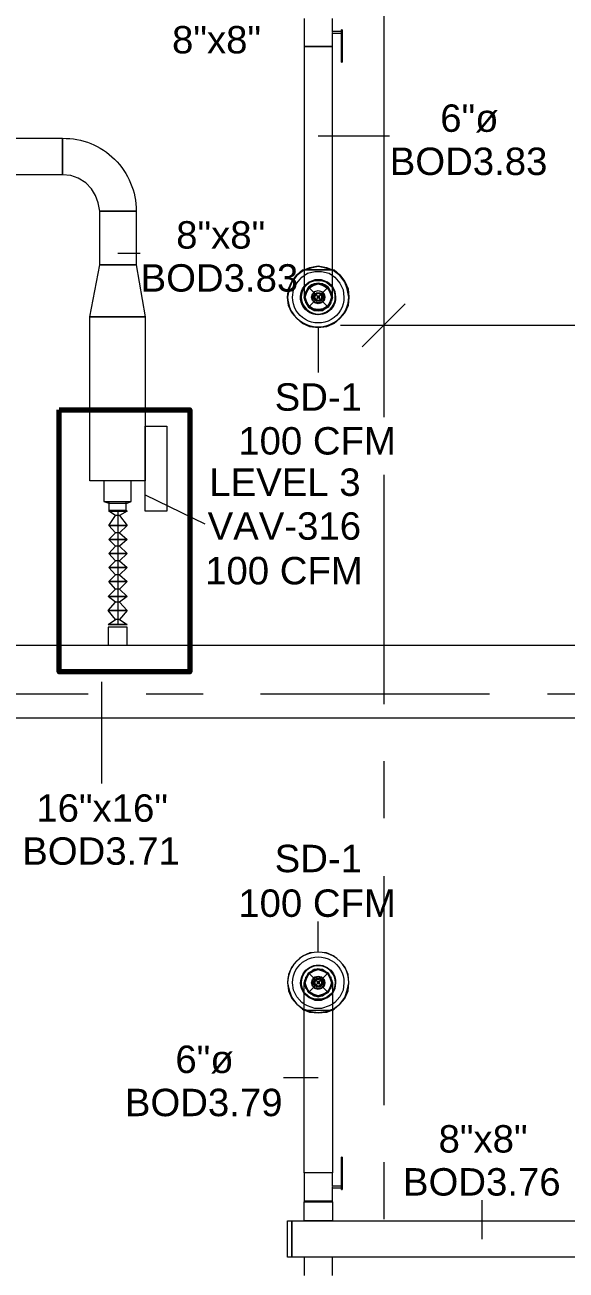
# Model space of a CAD drawing. Header units: metres. Extents: x -2 to 237, y -8 to 52.
# Drawn here: x 42.42 to 45.42, y 39.65 to 46.55 of the extents above; entities that cross this region are included whole.
import ezdxf

# ---------------------------------------------------------------- set-up
doc = ezdxf.new("R2010")
doc.units = ezdxf.units.M
doc.layers.add('HVAC - Ductos', color=5, linetype='Continuous', lineweight=0)
doc.layers.add('PDF3_Text', color=7, linetype='Continuous', lineweight=0)
doc.layers.add('PDF3_Geometry', color=7, linetype='Continuous', lineweight=0, true_color=0xaaaaaa)
doc.styles.add('PDF Helvetica', font='')
doc.styles.get('PDF Helvetica').set_extended_font_data('Helvetica')

msp = doc.modelspace()

# ---------------------------------------------------------------- linework, layer by layer
at = {"layer": 'HVAC - Ductos', "lineweight": 0}
for points in [[(43.9685, 46.5864), (43.9685, 46.4305), (43.9685, 45.193), (43.9731, 45.193), (43.9823, 45.193), (43.9915, 45.193), (44.0098, 45.193), (44.0281, 45.193), (44.0464, 45.193), (44.0648, 45.193), (44.0831, 45.193), (44.1015, 45.193), (44.1106, 45.193), (44.1198, 45.193), (44.1244, 45.193), (44.1244, 46.4305), (44.1244, 46.5038), (44.1748, 46.5038)], [(44.1748, 46.5084), (44.1748, 46.513), (44.1244, 46.513), (44.1244, 46.5864)], [(44.1244, 46.5084), (44.1244, 46.513)], [(44.1794, 46.5222), (44.1748, 46.5222)], [(44.1748, 46.3572), (44.1748, 46.5084), (44.1748, 46.513), (44.1748, 46.5176), (44.1748, 46.5222), (44.1748, 46.5176), (44.1748, 46.513)], [(44.1794, 46.5084), (44.1794, 46.513), (44.1794, 46.5176), (44.1794, 46.5222), (44.1794, 46.5176), (44.1794, 46.513), (44.1794, 46.5084), (44.1794, 46.3572)], [(44.1748, 46.3434), (44.1794, 46.3434)], [(44.0464, 45.9355), (44.4406, 45.9355)], [(42.9372, 45.2846), (43.061, 45.2846)], [(43.9685, 45.193), (44.0006, 45.2068), (44.0464, 45.2159), (44.0923, 45.2068), (44.1244, 45.193)], [(44.1244, 45.1884), (44.0877, 45.2022), (44.0464, 45.2114), (44.0052, 45.2022), (43.9685, 45.1884)], [(43.9685, 45.1884), (43.964, 45.1884), (43.9273, 45.1609), (43.8998, 45.1242), (43.886, 45.0876), (43.8769, 45.0418), (43.8814, 45.0876), (43.8998, 45.1288), (43.9273, 45.1655), (43.9594, 45.193), (43.9685, 45.193), (43.9685, 45.1518), (43.9685, 45.1105), (43.9685, 45.0784), (43.9685, 45.0555), (43.9685, 45.0463)], [(44.1244, 45.193), (44.1198, 45.193), (44.1106, 45.193), (44.1015, 45.193), (44.0831, 45.193), (44.0648, 45.193), (44.0464, 45.193), (44.0281, 45.193), (44.0098, 45.193), (43.9915, 45.193), (43.9823, 45.193), (43.9731, 45.193), (43.9685, 45.193)], [(43.9685, 45.1609), (43.9869, 45.1746), (44.0281, 45.1838), (44.0648, 45.1838), (44.106, 45.1746), (44.1244, 45.1609)], [(43.9685, 45.0418), (43.9777, 45.0692), (43.9685, 45.0418)], [(44.0144, 44.9776), (43.9961, 44.9914), (43.9823, 45.0142), (43.9731, 45.0418), (43.9823, 45.0692), (43.9961, 45.0922), (44.019, 45.1059), (44.0464, 45.1151), (44.074, 45.1059), (44.0969, 45.0922), (44.1106, 45.0692), (44.1198, 45.0418), (44.1106, 45.0142), (44.0969, 44.9914), (44.074, 44.9776), (44.0464, 44.973), (44.019, 44.9776), (43.9961, 44.9914), (43.9823, 45.0096)], [(43.9777, 45.0188), (43.9731, 45.0418), (43.9777, 45.0692), (43.9915, 45.0968), (43.9777, 45.0692)], [(43.9731, 45.0692), (43.9777, 45.0692), (43.9777, 45.0738)], [(43.9823, 45.0738), (43.9961, 45.0922), (44.0144, 45.1105), (44.019, 45.1105), (44.019, 45.1151)], [(44.1198, 45.0509), (44.1198, 45.0601), (44.1198, 45.0418), (44.1198, 45.0234), (44.1244, 45.0418), (44.1152, 45.0692), (44.1015, 45.0968), (44.074, 45.1105), (44.0464, 45.1196), (44.019, 45.1105), (43.9915, 45.0968), (44.019, 45.1105), (44.0464, 45.1196), (44.074, 45.1105), (44.1015, 45.0968), (44.1152, 45.0692)], [(44.0235, 45.1105), (44.0464, 45.1151), (44.0694, 45.1105)], [(44.074, 45.1151), (44.074, 45.1105), (44.0785, 45.1105), (44.0969, 45.0922), (44.1106, 45.0738)], [(44.1152, 45.0738), (44.1152, 45.0692), (44.1198, 45.0692)], [(44.1198, 45.0463), (44.1244, 45.0418), (44.1152, 45.0692), (44.1198, 45.0418), (44.1152, 45.0188)], [(44.4086, 45.1242), (44.4086, 44.8859), (44.4086, 44.6476)], [(43.9731, 45.0509), (43.9685, 45.0418), (43.9731, 45.0234), (43.9777, 45.0142)], [(44.074, 44.973), (44.0464, 44.9684), (44.0281, 44.9684), (44.0098, 44.9776), (43.9915, 44.9868), (43.9823, 45.0051), (43.9731, 45.0234), (43.9685, 45.0418), (43.9731, 45.0463)], [(43.9731, 45.0188), (43.9685, 45.0418), (43.9777, 45.0142), (43.9777, 45.0096), (43.9915, 44.9868), (44.0144, 44.973), (44.019, 44.973), (44.0464, 44.9684), (44.074, 44.973), (44.1015, 44.9868), (44.1152, 45.0142), (44.1152, 45.0096), (44.1015, 44.9868), (44.0785, 44.973), (44.0694, 44.973), (44.0464, 44.9684), (44.0235, 44.973)], [(43.9777, 45.0142), (43.9915, 44.9868), (44.019, 44.973), (44.0464, 44.9684), (44.0281, 44.973), (44.0098, 44.9776), (43.9961, 44.9914), (43.9823, 45.0051), (43.9731, 45.0234), (43.9731, 45.0418), (43.9731, 45.0601), (43.9731, 45.0509)], [(44.0694, 44.973), (44.0648, 44.9684), (44.0464, 44.9638), (44.0281, 44.9684), (44.019, 44.973), (44.0144, 44.973), (44.0098, 44.9776), (43.9915, 44.9868), (43.9823, 45.0051), (43.9777, 45.0096), (43.9777, 45.0142), (43.9731, 45.0142), (43.9777, 45.0142), (43.9777, 45.0096)], [(44.1152, 45.0096), (44.1152, 45.0142), (44.1198, 45.0142), (44.1152, 45.0142), (44.1152, 45.0096), (44.1106, 45.0051), (44.1015, 44.9868), (44.0831, 44.9776), (44.0785, 44.973), (44.074, 44.973), (44.0785, 44.973)], [(44.1106, 45.0096), (44.0969, 44.9914), (44.0785, 44.9776)], [(44.1152, 45.0142), (44.1198, 45.0234), (44.1244, 45.0418), (44.1198, 45.0509)], [(44.1152, 45.0142), (44.1244, 45.0418), (44.1198, 45.0188)], [(44.5277, 45.0051), (44.4086, 44.8859), (44.2894, 44.7668)], [(44.019, 44.973), (44.0144, 44.973)], [(44.0464, 44.8722), (44.0464, 44.6246)], [(44.1702, 44.8859), (48.2082, 44.8859), (51.3111, 44.8859), (52.6357, 44.8859), (56.0457, 44.8859), (57.1457, 44.8859)], [(42.8594, 43.9096), (42.8639, 43.9096), (42.8685, 43.9096), (42.8823, 43.9096), (42.8961, 43.9096), (42.9144, 43.9096), (42.9372, 43.9096), (42.9556, 43.9096), (42.9739, 43.9096), (42.9877, 43.9096), (43.0015, 43.9096), (43.0106, 43.9096)], [(42.9464, 43.8318), (42.9877, 43.7768), (42.8869, 43.7768), (42.9235, 43.8318), (42.8869, 43.8546), (42.9877, 43.8546), (42.9831, 43.8592), (42.9785, 43.8592), (42.9648, 43.8592), (42.9464, 43.8592), (42.9235, 43.8592), (42.9052, 43.8592), (42.8915, 43.8592), (42.8869, 43.8592), (42.8915, 43.8592), (42.9052, 43.8592), (42.9235, 43.8592), (42.9464, 43.8592), (42.9648, 43.8592), (42.9785, 43.8592), (42.9831, 43.8592), (42.9831, 43.9051)], [(42.8869, 43.9051), (42.8869, 43.8592), (42.8869, 43.8546), (42.8915, 43.8546), (42.9052, 43.8546), (42.9235, 43.8546), (42.9464, 43.8546), (42.9694, 43.8546), (42.9831, 43.8546), (42.9877, 43.8546), (42.9831, 43.8546), (42.9694, 43.8546), (42.9464, 43.8546), (42.9235, 43.8546), (42.9052, 43.8546), (42.8915, 43.8546), (42.8869, 43.8546), (42.9877, 43.8546), (42.9464, 43.8318), (42.9235, 43.8318)], [(43.0885, 43.9463), (43.4185, 43.7859)], [(42.9372, 43.8546), (42.9372, 43.7309), (42.9372, 43.6026), (42.9372, 43.4788), (42.9372, 43.3551), (42.9372, 43.2267)], [(42.9464, 43.7355), (42.9877, 43.6988), (42.8869, 43.6988), (42.9235, 43.7355), (42.8869, 43.7768), (42.9877, 43.7768), (42.9464, 43.7355), (42.9235, 43.7355)], [(42.9464, 43.6622), (42.9877, 43.6209), (42.8869, 43.6209), (42.9235, 43.6622), (42.8869, 43.6988), (42.9877, 43.6988), (42.9464, 43.6622), (42.9235, 43.6622)], [(42.9464, 43.5796), (42.9877, 43.543), (42.8869, 43.543), (42.9235, 43.5796), (42.8869, 43.6209), (42.9877, 43.6209), (42.9464, 43.5796), (42.9235, 43.5796)], [(42.9464, 43.5018), (42.9877, 43.465), (42.8869, 43.465), (42.9235, 43.5018), (42.8869, 43.543), (42.9877, 43.543), (42.9464, 43.5018), (42.9235, 43.5018)], [(42.9464, 43.4238), (42.9877, 43.3826), (42.8823, 43.3826), (42.9235, 43.4238), (42.8869, 43.465), (42.9877, 43.465), (42.9464, 43.4238), (42.9235, 43.4238)], [(42.9464, 43.3505), (42.9877, 43.3046), (42.8823, 43.3046), (42.9235, 43.3505), (42.8823, 43.3826), (42.9877, 43.3826), (42.9464, 43.3505), (42.9235, 43.3505)], [(42.9464, 43.2542), (42.9877, 43.2267), (42.8823, 43.2267), (42.9235, 43.2542), (42.8823, 43.3046), (42.9877, 43.3046), (42.9464, 43.2542), (42.9235, 43.2542)], [(42.9877, 43.1122), (42.9877, 43.213), (42.9831, 43.213), (42.9785, 43.213), (42.9694, 43.213), (42.9602, 43.213), (42.9464, 43.213), (42.9372, 43.213), (42.9235, 43.213), (42.9098, 43.213), (42.9006, 43.213), (42.8915, 43.213), (42.8869, 43.213), (42.8823, 43.213), (42.8823, 43.1122)], [(42.9831, 43.213), (42.9785, 43.213), (42.9694, 43.213), (42.9602, 43.213), (42.9464, 43.213), (42.9372, 43.213), (42.9235, 43.213), (42.9098, 43.213), (42.9006, 43.213), (42.8915, 43.213), (42.8869, 43.213)], [(42.8869, 43.1122), (42.8915, 43.1122), (42.9006, 43.1122), (42.9098, 43.1122), (42.9235, 43.1122), (42.9372, 43.1122), (42.9464, 43.1122), (42.9602, 43.1122), (42.9694, 43.1122), (42.9785, 43.1122), (42.9831, 43.1122)], [(42.8456, 42.9105), (42.8456, 42.3467)], [(44.0464, 41.4117), (44.0464, 41.5813)], [(43.9685, 41.2421), (43.9731, 41.2605), (43.9823, 41.2788), (43.9915, 41.2971), (44.0098, 41.3063), (44.019, 41.3109), (44.0281, 41.3154), (44.0464, 41.32), (44.0648, 41.3154), (44.0831, 41.3063), (44.1015, 41.2971), (44.1106, 41.2788), (44.1198, 41.2605), (44.1244, 41.2421), (44.1198, 41.2375), (44.1244, 41.2421), (44.1244, 41.2284), (44.1244, 41.2054), (44.1244, 41.1734), (44.1244, 41.1321), (44.1244, 41.0908), (44.1244, 40.1879), (44.1198, 40.1879), (44.1106, 40.1879), (44.1015, 40.1879), (44.0831, 40.1879), (44.0648, 40.1879), (44.0464, 40.1879), (44.0281, 40.1879), (44.0098, 40.1879), (43.9915, 40.1879), (43.9823, 40.1879), (43.9731, 40.1879), (43.9685, 40.1879), (43.9685, 41.0908), (43.9731, 41.0908), (43.9823, 41.0908), (43.9915, 41.0908), (44.0098, 41.0908), (44.0281, 41.0908), (44.0464, 41.0908), (44.0648, 41.0908), (44.0831, 41.0908), (44.1015, 41.0908), (44.1106, 41.0908), (44.1198, 41.0908), (44.1244, 41.0908), (44.1336, 41.0954), (44.1656, 41.123), (44.1931, 41.1551), (44.2114, 41.1962), (44.216, 41.2421), (44.2114, 41.288), (44.1931, 41.3292), (44.1656, 41.3613), (44.1336, 41.3888), (44.0923, 41.4071), (44.0464, 41.4117), (44.0006, 41.4071), (43.9594, 41.3888), (43.9273, 41.3613), (43.8998, 41.3292), (43.8814, 41.288), (43.8769, 41.2421), (43.886, 41.2008), (43.8998, 41.1596), (43.9273, 41.123), (43.964, 41.0954), (43.9685, 41.0954)], [(44.0144, 41.178), (43.9961, 41.1917), (43.9823, 41.2146), (43.9731, 41.2421), (43.9823, 41.2696), (43.9961, 41.2925), (44.019, 41.3063), (44.0464, 41.3154), (44.074, 41.3063), (44.0969, 41.2925), (44.1106, 41.2696), (44.1198, 41.2421), (44.1106, 41.2146), (44.0969, 41.1917), (44.074, 41.178), (44.0464, 41.1688), (44.019, 41.178), (43.9961, 41.1917), (43.9823, 41.21)], [(43.9731, 41.2696), (43.9777, 41.2696), (43.9777, 41.2742)], [(43.9823, 41.2742), (43.9961, 41.2925), (44.0144, 41.3063)], [(44.0144, 41.3109), (44.019, 41.3109), (44.019, 41.3154)], [(44.0235, 41.3109), (44.0464, 41.3154), (44.0694, 41.3109)], [(44.074, 41.3154), (44.074, 41.3109), (44.0785, 41.3109)], [(44.0785, 41.3063), (44.0969, 41.2925), (44.1106, 41.2742)], [(44.1152, 41.2742), (44.1152, 41.2696), (44.1198, 41.2696)], [(43.9777, 41.2192), (43.9731, 41.2421), (43.9777, 41.265)], [(43.9731, 41.2375), (43.9731, 41.2238), (43.9823, 41.2054), (43.9915, 41.1871), (44.0098, 41.178), (44.0281, 41.1688), (44.0464, 41.1642), (44.0648, 41.1688), (44.0831, 41.178), (44.1015, 41.1871), (44.1106, 41.2054), (44.1198, 41.2238), (44.1198, 41.2375)], [(43.9777, 41.21), (43.9777, 41.2146), (43.9731, 41.2146)], [(44.1106, 41.21), (44.0969, 41.1917), (44.0785, 41.178)], [(44.1152, 41.265), (44.1198, 41.2421), (44.1152, 41.2192)], [(44.1198, 41.2146), (44.1152, 41.2146), (44.1152, 41.21)], [(44.019, 41.1734), (44.0144, 41.1734)], [(44.0694, 41.1734), (44.0464, 41.1688), (44.0235, 41.1734)], [(44.0785, 41.1734), (44.074, 41.1734)], [(44.1244, 41.123), (44.106, 41.1138), (44.0648, 41.1), (44.0281, 41.1), (43.9869, 41.1138), (43.9685, 41.123)], [(43.9685, 41.0954), (44.0052, 41.0817), (44.0464, 41.0771), (44.0877, 41.0817), (44.1244, 41.0954)], [(44.1244, 41.0908), (44.0923, 41.0771), (44.0464, 41.0725), (44.0006, 41.0771), (43.9685, 41.0908)], [(43.9685, 41.0908), (43.9731, 41.0908), (43.9823, 41.0908), (43.9915, 41.0908), (44.0098, 41.0908), (44.0281, 41.0908), (44.0464, 41.0908), (44.0648, 41.0908), (44.0831, 41.0908), (44.1015, 41.0908), (44.1106, 41.0908), (44.1198, 41.0908), (44.1244, 41.0908)], [(44.0464, 40.715), (43.854, 40.715)], [(44.1794, 40.275), (44.1748, 40.275)], [(44.1748, 40.1054), (44.1748, 40.1008), (44.1748, 40.0962), (44.1748, 40.1008), (44.1748, 40.1054), (44.1748, 40.11), (44.1748, 40.2613), (44.1748, 40.2658), (44.1748, 40.2704), (44.1748, 40.275), (44.1748, 40.2704), (44.1748, 40.2658), (44.1748, 40.2613)], [(44.1794, 40.2613), (44.1794, 40.2658), (44.1794, 40.2704), (44.1794, 40.275), (44.1794, 40.2704), (44.1794, 40.2658), (44.1794, 40.2613), (44.1794, 40.11), (44.1794, 40.1054), (44.1794, 40.1008), (44.1794, 40.0962), (44.1794, 40.1008), (44.1794, 40.1054), (44.1794, 40.11)], [(44.1748, 40.1146), (44.1244, 40.1146), (44.1244, 40.1879), (44.1198, 40.1879), (44.1106, 40.1879), (44.1015, 40.1879), (44.0831, 40.1879), (44.0648, 40.1879), (44.0464, 40.1879), (44.0281, 40.1879), (44.0098, 40.1879), (43.9915, 40.1879), (43.9823, 40.1879), (43.9731, 40.1879), (43.9685, 40.1879), (43.9685, 40.0321), (43.9731, 40.0321), (43.9823, 40.0321), (43.9915, 40.0321), (44.0098, 40.0321), (44.0281, 40.0321), (44.0464, 40.0321), (44.0648, 40.0321), (44.0831, 40.0321), (44.1015, 40.0321), (44.1106, 40.0321), (44.1198, 40.0321), (44.1244, 40.0321), (44.1244, 40.1054), (44.1748, 40.1054), (44.1748, 40.11)], [(44.1244, 40.1054), (44.1244, 40.11)], [(44.1748, 40.0962), (44.1794, 40.0962)], [(44.954, 39.8212), (44.954, 40.0367)], [(44.1244, 39.6196), (44.1244, 39.7204), (44.1198, 39.7204), (44.1106, 39.7204), (44.1015, 39.7204), (44.0831, 39.7204), (44.0648, 39.7204), (44.0464, 39.7204), (44.0281, 39.7204), (44.0098, 39.7204), (43.9915, 39.7204), (43.9823, 39.7204), (43.9731, 39.7204), (43.9685, 39.7204), (43.9685, 39.6196)]]:
    msp.add_lwpolyline(points, dxfattribs=at)
for points in [[(44.1244, 46.4305), (44.1198, 46.4305), (44.1106, 46.4305), (44.1015, 46.4305), (44.0831, 46.4305), (44.0648, 46.4305), (44.0464, 46.4305), (44.0281, 46.4305), (44.0098, 46.4305), (43.9915, 46.4305), (43.9823, 46.4305), (43.9731, 46.4305), (43.9685, 46.4305), (43.9731, 46.4305), (43.9823, 46.4305), (43.9915, 46.4305), (44.0098, 46.4305), (44.0281, 46.4305), (44.0464, 46.4305), (44.0648, 46.4305), (44.0831, 46.4305), (44.1015, 46.4305), (44.1106, 46.4305), (44.1198, 46.4305)], [(44.1748, 46.3572), (44.1748, 46.3526), (44.1748, 46.348), (44.1748, 46.3434), (44.1748, 46.348), (44.1748, 46.3526)], [(44.1794, 46.3572), (44.1794, 46.3526), (44.1794, 46.348), (44.1794, 46.3434), (44.1794, 46.348), (44.1794, 46.3526)], [(42.6302, 45.7201), (39.9077, 45.7201), (39.9077, 45.9218), (42.6302, 45.9218)], [(42.8364, 45.2205), (42.8364, 45.5184), (43.0381, 45.5184), (43.0381, 45.2205)], [(43.0885, 44.9318), (42.7814, 44.9318), (43.0885, 44.9318), (43.0885, 44.0242), (42.7814, 44.0242), (42.7814, 44.9318), (42.8364, 45.2205), (43.0381, 45.2205)], [(43.9731, 45.1059), (43.9961, 45.1242), (44.0281, 45.138), (44.0648, 45.138), (44.0969, 45.1242), (44.1198, 45.1059), (44.1244, 45.1014), (44.1198, 45.1059), (44.0969, 45.1242), (44.0648, 45.138), (44.0281, 45.138), (43.9961, 45.1242), (43.9731, 45.1059), (43.9685, 45.1014)], [(44.1198, 45.1014), (44.0923, 45.1242), (44.0648, 45.1334), (44.0281, 45.1334), (44.0006, 45.1242), (43.9731, 45.1014), (43.9685, 45.0968), (43.9731, 45.1014), (44.0006, 45.1242), (44.0281, 45.1334), (44.0648, 45.1334), (44.0923, 45.1242), (44.1198, 45.1014), (44.1244, 45.0968)], [(43.9823, 45.0784), (43.9961, 45.0922), (44.0098, 45.1059), (44.0281, 45.1151), (44.0464, 45.1151), (44.0648, 45.1151), (44.0831, 45.1059), (44.0969, 45.0922), (44.1106, 45.0784), (44.1198, 45.0601), (44.1106, 45.0784), (44.1015, 45.0968), (44.0831, 45.1105), (44.0648, 45.1151), (44.0464, 45.1196), (44.0281, 45.1151), (44.0098, 45.1105), (43.9915, 45.0968), (43.9823, 45.0784), (43.9731, 45.0601)], [(44.0144, 45.0601), (44.0281, 45.0738), (44.0464, 45.0784), (44.0648, 45.0738), (44.0785, 45.0601), (44.0831, 45.0418), (44.0785, 45.0234), (44.0648, 45.0096), (44.0464, 45.0051), (44.0281, 45.0096), (44.0144, 45.0234), (44.0098, 45.0418)], [(44.019, 45.0601), (44.0281, 45.0738), (44.0464, 45.0784), (44.0648, 45.0738), (44.074, 45.0601), (44.0785, 45.0418), (44.074, 45.0234), (44.0648, 45.0142), (44.0464, 45.0096), (44.0281, 45.0142), (44.019, 45.0234), (44.0144, 45.0418)], [(44.0235, 45.0555), (44.0373, 45.0646), (44.0556, 45.0646), (44.0694, 45.0555), (44.074, 45.0418), (44.0694, 45.028), (44.0556, 45.0188), (44.0373, 45.0188), (44.0235, 45.028), (44.019, 45.0418)], [(44.0281, 45.0555), (44.0373, 45.0646), (44.0556, 45.0646), (44.0648, 45.0555), (44.0694, 45.0418), (44.0648, 45.028), (44.0556, 45.0188), (44.0373, 45.0188), (44.0281, 45.028), (44.0235, 45.0418)], [(44.0327, 45.0555), (44.0464, 45.0646), (44.0602, 45.0555), (44.0648, 45.0418), (44.0602, 45.028), (44.0464, 45.0234), (44.0327, 45.028), (44.0281, 45.0418)], [(44.1427, 45.0418), (44.1381, 45.0738), (44.1244, 45.1014), (44.1381, 45.0738)], [(44.0418, 45.0463), (44.0418, 45.0418), (44.0418, 45.0463), (44.051, 45.0463), (44.051, 45.0418), (44.051, 45.0463)], [(44.051, 45.0372), (44.051, 45.0418), (44.051, 45.0372), (44.0418, 45.0372), (44.0418, 45.0418), (44.0418, 45.0372)], [(44.1106, 45.0051), (44.1198, 45.0234), (44.1106, 45.0051), (44.0969, 44.9914), (44.0831, 44.9776), (44.0648, 44.973), (44.0464, 44.9684), (44.0648, 44.9684), (44.0831, 44.9776), (44.1015, 44.9868)], [(43.2077, 43.8546), (43.0885, 43.8546), (43.0885, 44.3268), (43.2077, 44.3268)], [(43.0106, 43.9096), (43.0106, 44.0242), (43.0015, 44.0242), (42.9877, 44.0242), (42.9739, 44.0242), (42.9556, 44.0242), (42.9372, 44.0242), (42.9144, 44.0242), (42.8961, 44.0242), (42.8823, 44.0242), (42.8685, 44.0242), (42.8639, 44.0242), (42.8594, 44.0242), (42.8594, 43.9096), (42.8869, 43.9005), (42.8961, 43.9005), (42.9144, 43.9005), (42.9372, 43.9005), (42.9602, 43.9005), (42.9739, 43.9005), (42.9877, 43.9005)], [(42.8869, 43.8592), (42.8915, 43.8592), (42.9006, 43.8592), (42.9098, 43.8592), (42.9235, 43.8592), (42.9372, 43.8592), (42.9464, 43.8592), (42.9602, 43.8592), (42.9694, 43.8592), (42.9785, 43.8592), (42.9831, 43.8592), (42.9785, 43.8592), (42.9694, 43.8592), (42.9602, 43.8592), (42.9464, 43.8592), (42.9372, 43.8592), (42.9235, 43.8592), (42.9098, 43.8592), (42.9006, 43.8592), (42.8915, 43.8592)], [(42.9877, 43.2267), (42.9831, 43.2267), (42.9648, 43.2267), (42.9464, 43.2267), (42.9235, 43.2267), (42.9052, 43.2267), (42.8915, 43.2267), (42.8823, 43.2267), (42.8915, 43.2267), (42.9052, 43.2267), (42.9235, 43.2267), (42.9464, 43.2267), (42.9648, 43.2267), (42.9831, 43.2267)], [(42.8823, 43.2267), (42.8915, 43.2267), (42.9052, 43.2267), (42.9235, 43.2267), (42.9464, 43.2267), (42.9648, 43.2267), (42.9831, 43.2267), (42.9877, 43.2267), (42.9831, 43.2267), (42.9648, 43.2267), (42.9464, 43.2267), (42.9235, 43.2267), (42.9052, 43.2267), (42.8915, 43.2267)], [(49.3998, 42.7088), (36.6351, 42.7088), (36.6351, 43.1122), (49.3998, 43.1122)], [(44.1198, 41.2238), (44.1106, 41.2054), (44.0969, 41.1917), (44.0831, 41.178), (44.0648, 41.1688), (44.0464, 41.1688), (44.0281, 41.1688), (44.0098, 41.178), (43.9961, 41.1917), (43.9823, 41.2054), (43.9731, 41.2238), (43.9731, 41.2421), (43.9731, 41.2605), (43.9823, 41.2788), (43.9961, 41.2925), (44.0098, 41.3063), (44.0281, 41.3154), (44.0464, 41.3154), (44.0648, 41.3154), (44.0831, 41.3063), (44.0969, 41.2925), (44.1106, 41.2788), (44.1198, 41.2605), (44.1198, 41.2421)], [(44.0144, 41.2605), (44.0281, 41.2742), (44.0464, 41.2788), (44.0648, 41.2742), (44.0785, 41.2605), (44.0831, 41.2421), (44.0785, 41.2238), (44.0648, 41.21), (44.0464, 41.2054), (44.0281, 41.21), (44.0144, 41.2238), (44.0098, 41.2421)], [(44.019, 41.2605), (44.0281, 41.2696), (44.0464, 41.2742), (44.0648, 41.2696), (44.074, 41.2605), (44.0785, 41.2421), (44.074, 41.2238), (44.0648, 41.2146), (44.0464, 41.21), (44.0281, 41.2146), (44.019, 41.2238), (44.0144, 41.2421)], [(44.0235, 41.2559), (44.0373, 41.265), (44.0556, 41.265), (44.0694, 41.2559), (44.074, 41.2421), (44.0694, 41.2284), (44.0556, 41.2192), (44.0373, 41.2192), (44.0235, 41.2284), (44.019, 41.2421)], [(44.0281, 41.2559), (44.0373, 41.265), (44.0556, 41.265), (44.0648, 41.2559), (44.0694, 41.2421), (44.0648, 41.2284), (44.0556, 41.2192), (44.0373, 41.2192), (44.0281, 41.2284), (44.0235, 41.2421)], [(44.0327, 41.2559), (44.0464, 41.2605), (44.0602, 41.2559), (44.0648, 41.2421), (44.0602, 41.2284), (44.0464, 41.2238), (44.0327, 41.2284), (44.0281, 41.2421)], [(44.0418, 41.2467), (44.0418, 41.2421), (44.0418, 41.2467), (44.051, 41.2467), (44.051, 41.2421), (44.051, 41.2467)], [(44.051, 41.2375), (44.051, 41.2421), (44.051, 41.2375), (44.0418, 41.2375), (44.0418, 41.2421), (44.0418, 41.2375)], [(44.1244, 41.1825), (44.1381, 41.21), (44.1427, 41.2421), (44.1381, 41.21)], [(43.9731, 41.1825), (44.0006, 41.1596), (44.0281, 41.1505), (44.0648, 41.1505), (44.0923, 41.1596), (44.1198, 41.1825), (44.1244, 41.1871), (44.1198, 41.1825), (44.0923, 41.1596), (44.0648, 41.1505), (44.0281, 41.1505), (44.0006, 41.1596), (43.9731, 41.1825), (43.9685, 41.1871)], [(44.1198, 41.178), (44.0969, 41.1596), (44.0648, 41.1459), (44.0281, 41.1459), (43.9961, 41.1596), (43.9731, 41.178), (43.9685, 41.1825), (43.9731, 41.178), (43.9961, 41.1596), (44.0281, 41.1459), (44.0648, 41.1459), (44.0969, 41.1596), (44.1198, 41.178), (44.1244, 41.1825)], [(43.9685, 40.0275), (43.9731, 40.0275), (43.9823, 40.0275), (43.9915, 40.0275), (44.0098, 40.0275), (44.0281, 40.0275), (44.0464, 40.0275), (44.0648, 40.0275), (44.0831, 40.0275), (44.1015, 40.0275), (44.1106, 40.0275), (44.1198, 40.0275), (44.1244, 40.0275), (44.1244, 40.0321), (44.1198, 40.0321), (44.1106, 40.0321), (44.1015, 40.0321), (44.0831, 40.0321), (44.0648, 40.0321), (44.0464, 40.0321), (44.0281, 40.0321), (44.0098, 40.0321), (43.9915, 40.0321), (43.9823, 40.0321), (43.9731, 40.0321), (43.9685, 40.0321)], [(44.1244, 40.0275), (44.1244, 39.9221), (44.1198, 39.9221), (44.1106, 39.9221), (44.1015, 39.9221), (44.0831, 39.9221), (44.0648, 39.9221), (44.0464, 39.9221), (44.0281, 39.9221), (44.0098, 39.9221), (43.9915, 39.9221), (43.9823, 39.9221), (43.9731, 39.9221), (43.9685, 39.9221), (43.9685, 40.0275), (43.9731, 40.0275), (43.9823, 40.0275), (43.9915, 40.0275), (44.0098, 40.0275), (44.0281, 40.0275), (44.0464, 40.0275), (44.0648, 40.0275), (44.0831, 40.0275), (44.1015, 40.0275), (44.1106, 40.0275), (44.1198, 40.0275)], [(43.8998, 39.9221), (43.8998, 39.7204), (43.8769, 39.7204), (43.8769, 39.9221)], [(47.209, 39.7204), (43.8998, 39.7204), (43.8998, 39.9221), (47.209, 39.9221)]]:
    msp.add_lwpolyline(points, close=True, dxfattribs=at)
for points in [[(43.0381, 45.5184), (42.8364, 45.5184), (42.8273, 45.5642), (42.8135, 45.6055), (42.7906, 45.6422), (42.7585, 45.6742), (42.7173, 45.7018), (42.676, 45.7155), (42.6302, 45.7201), (42.6302, 45.9218, -0.419114)], [(44.1427, 45.0418, -1.018637), (43.9502, 45.0418, 1.340823), (44.1244, 45.0968), (44.1336, 45.0738), (44.1427, 45.0418, -1.405169), (43.9685, 45.1014), (43.9548, 45.0738), (43.9502, 45.0418), (43.9594, 45.0738), (43.9685, 45.0968, 1.340796)], [(43.9685, 41.1871), (43.9594, 41.21), (43.9502, 41.2421), (43.9548, 41.21), (43.9685, 41.1825, -1.386075), (44.1427, 41.2421), (44.1336, 41.21), (44.1244, 41.1871, 1.35139), (43.9502, 41.2421, -1.017935), (44.1427, 41.2421, 1.351375)]]:
    msp.add_lwpolyline(points, format="xyb", close=True, dxfattribs=at)
for points in [[(44.1244, 45.0463), (44.1244, 45.0692), (44.1244, 45.0968), (44.1244, 45.1334), (44.1244, 45.1746), (44.1244, 45.193), (44.1336, 45.193), (44.1656, 45.1655), (44.1931, 45.1288), (44.2114, 45.0876), (44.216, 45.0418), (44.2114, 44.9959), (44.1931, 44.9546), (44.1656, 44.9226), (44.1336, 44.8951), (44.0923, 44.8768), (44.0464, 44.8722), (44.0006, 44.8768), (43.9594, 44.8951), (43.9273, 44.9226), (43.8998, 44.9546), (43.8814, 44.9959), (43.8769, 45.0418, 0.973132), (44.216, 45.0418), (44.2068, 45.0876), (44.1931, 45.1242), (44.1656, 45.1609), (44.129, 45.1884), (44.1244, 45.1884)], [(44.1244, 45.1609), (44.1381, 45.1518), (44.1656, 45.1196), (44.184, 45.083), (44.1886, 45.0418, -1.008592), (43.9044, 45.0418), (43.909, 45.083), (43.9273, 45.1196), (43.9548, 45.1518), (43.9685, 45.1609)], [(44.1244, 41.0954), (44.129, 41.0954), (44.1656, 41.123), (44.1931, 41.1596), (44.2068, 41.2008), (44.216, 41.2421, 1.000194), (43.8769, 41.2421), (43.8814, 41.1962), (43.8998, 41.1551), (43.9273, 41.123), (43.9594, 41.0954), (43.9685, 41.0908), (43.9685, 41.1092), (43.9685, 41.1505), (43.9685, 41.1871), (43.9685, 41.2192), (43.9685, 41.2375), (43.9685, 41.2421), (43.9731, 41.2375), (43.9685, 41.2421), (43.9731, 41.2605), (43.9823, 41.2788), (43.9915, 41.2971), (44.0098, 41.3063), (44.019, 41.3109), (44.0281, 41.3154), (44.0464, 41.32), (44.0648, 41.3154), (44.0831, 41.3063), (44.1015, 41.2971), (44.1106, 41.2788), (44.1198, 41.2605), (44.1244, 41.2421)], [(43.9685, 41.123), (43.9548, 41.1321), (43.9273, 41.1642), (43.909, 41.2008), (43.9044, 41.2421, -1.008117), (44.1886, 41.2421), (44.184, 41.2008), (44.1656, 41.1642), (44.1381, 41.1321), (44.1244, 41.123)]]:
    msp.add_lwpolyline(points, format="xyb", dxfattribs=at)
at = {"layer": 'PDF3_Geometry', "lineweight": 0}
for points in [[(44.4086, 46.9713), (44.4086, 46.4626)], [(44.4086, 46.4626), (44.4086, 45.0096)], [(44.4086, 44.6934), (44.4086, 44.3772)], [(44.4086, 44.0563), (44.4086, 42.7867)], [(42.7723, 42.8417), (41.5027, 42.8417)], [(43.4094, 42.8417), (43.0931, 42.8417)], [(44.9952, 42.8417), (43.7256, 42.8417)], [(45.6323, 42.8417), (45.316, 42.8417)], [(44.4086, 42.4704), (44.4086, 42.1542)], [(44.4086, 41.8334), (44.4086, 40.5638)], [(44.4086, 40.2475), (44.4086, 39.9313)]]:
    msp.add_lwpolyline(points, dxfattribs=at)
at = {"layer": 'PDF3_Geometry', "color": 8, "lineweight": 0, "true_color": 0x808080}
for points in [[(44.106, 45.0876), (44.0694, 45.1151), (44.0235, 45.1151), (43.9869, 45.0876), (43.9685, 45.0418), (43.9869, 44.9959), (44.0235, 44.9684), (44.0694, 44.9684), (44.106, 44.9959), (44.1244, 45.0418)], [(44.106, 41.288), (44.0694, 41.3154), (44.0235, 41.3154), (43.9869, 41.288), (43.9685, 41.2421), (43.9869, 41.1962), (44.0235, 41.1688), (44.0694, 41.1688), (44.106, 41.1962), (44.1244, 41.2421)]]:
    msp.add_lwpolyline(points, close=True, dxfattribs=at)
for points in [[(43.9915, 45.0968), (44.1015, 44.9868)], [(44.1015, 45.0968), (43.9915, 44.9868)], [(43.9915, 41.2971), (44.1015, 41.1871)], [(44.1015, 41.2971), (43.9915, 41.1871)]]:
    msp.add_lwpolyline(points, dxfattribs=at)
at = {"layer": 'PDF3_Geometry', "color": 232, "lineweight": 70, "true_color": 0xe91e64}
msp.add_lwpolyline([(42.6114, 44.4166), (43.335, 44.4166), (43.335, 42.9648), (42.6114, 42.9648)], close=True, dxfattribs=at)

# ---------------------------------------------------------------- texts
at = {"layer": 'PDF3_Text', "lineweight": 0, "char_height": 0.15195, "attachment_point": 4, "style": 'PDF Helvetica'}
for s, insert in [('8"x8"', (43.2367, 46.4672)), ('6"ø', (44.7218, 46.0317)), ('BOD3.83', (44.4422, 45.7934)), ('8"x8"', (43.2596, 45.3855)), ('BOD3.83', (43.0626, 45.1471)), ('SD-1', (43.8051, 44.4871)), ('100 CFM', (43.6034, 44.2442)), ('LEVEL 3', (43.443, 44.015)), ('VAV-316', (43.4338, 43.7721)), ('100 CFM', (43.4201, 43.5246)), ('16"x16"', (42.485, 42.2091)), ('BOD3.71', (42.4071, 41.9707)), ('SD-1', (43.8051, 41.9295)), ('100 CFM', (43.6034, 41.682)), ('6"ø', (43.2551, 40.8157)), ('BOD3.79', (42.9755, 40.5774)), ('8"x8"', (44.7126, 40.3757)), ('BOD3.76', (44.5155, 40.1373))]:
    msp.add_mtext(s, dxfattribs=dict(at, insert=insert))

doc.saveas('drawing.dxf')
